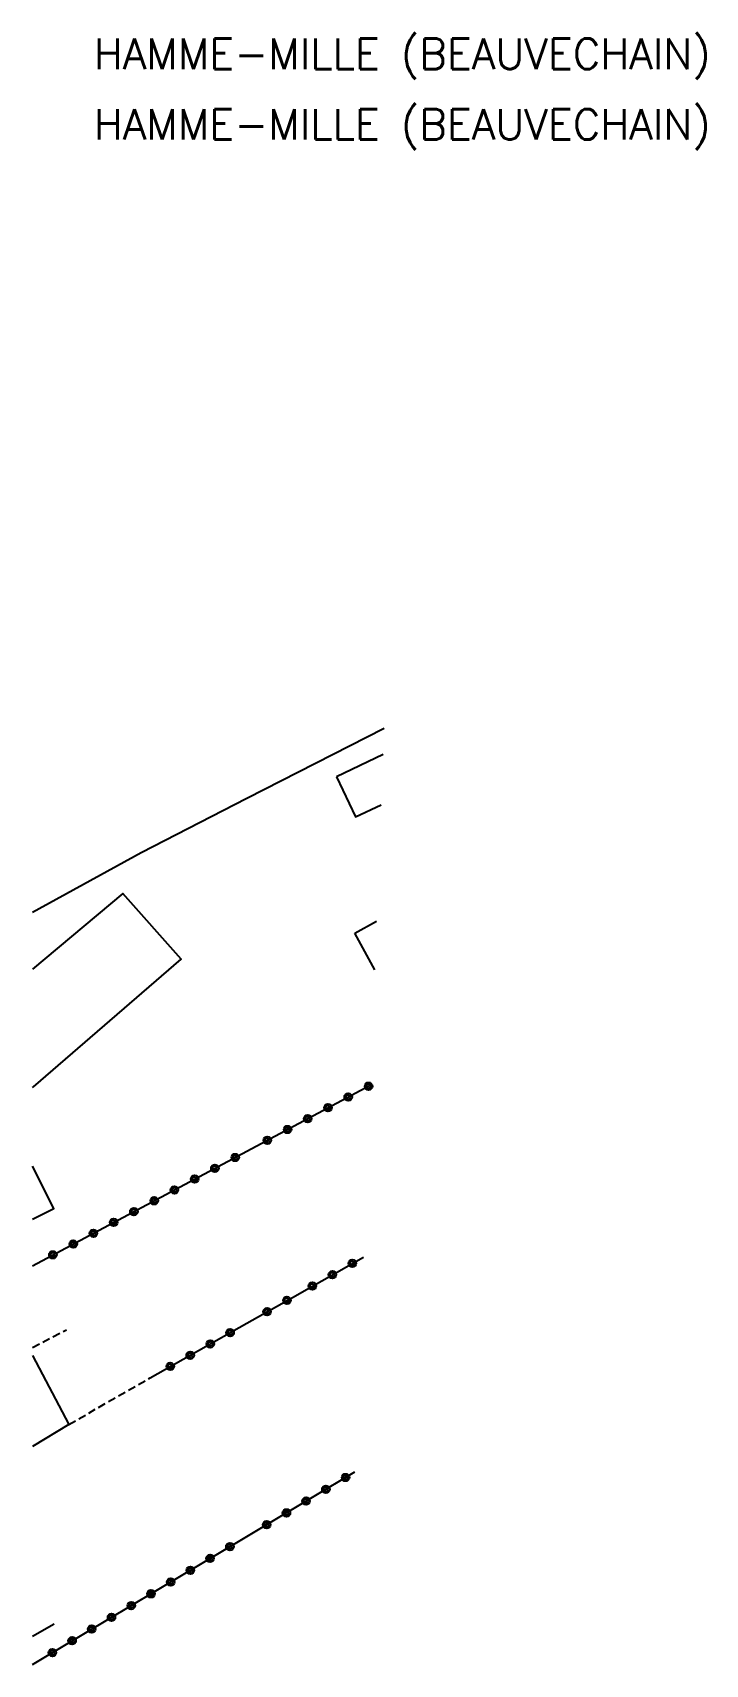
# Model space of a CAD drawing. Header units: millimetres. Extents: x 174998 to 176001, y 162000 to 163001.
# Drawn here: x 175000 to 175043.9, y 162647 to 162753.6 of the extents above; entities that cross this region are included whole.
import ezdxf
from ezdxf.enums import TextEntityAlignment as Align

# ---------------------------------------------------------------- set-up
doc = ezdxf.new("R2010")
doc.units = ezdxf.units.MM
doc.linetypes.add('DASHED', pattern=[0.75, 0.5, -0.25])
doc.layers.get('0').update_dxf_attribs({"linetype": 'CONTINUOUS'})
for name, color, linetype in [('W0017', 7, 'CONTINUOUS'), ('W0101', 7, 'CONTINUOUS'), ('W0104', 1, 'CONTINUOUS'), ('W0112', 1, 'DASHED'), ('W0323', 7, 'CONTINUOUS'), ('W0330', 7, 'CONTINUOUS'), ('W0515', 5, 'CONTINUOUS'), ('W0980', 7, 'CONTINUOUS')]:
    doc.layers.add(name, color=color, linetype=linetype)
doc.styles.get("Standard").update_dxf_attribs({"font": 'romans.shx', "width": 0.85})

# ---------------------------------------------------------------- blocks, each defined once
blk = doc.blocks.new('t323o')
at = {"color": 0, "linetype": 'Continuous'}
for radius in [0.25, 0.15]:
    blk.add_circle((0, 0), radius, dxfattribs=at)

msp = doc.modelspace()

# ---------------------------------------------------------------- linework, layer by layer
at = {"layer": 'W0017'}
msp.add_lwpolyline([(175000, 162648.86), (175001.41, 162649.67)], dxfattribs=at)
at = {"layer": 'W0101'}
for points in [[(175000, 162684.72), (175000.06, 162684.76), (175009.71, 162693.1), (175005.88, 162697.39), (175000, 162692.45)], [(175000, 162676.1), (175001.39, 162676.81), (175000, 162679.57)]]:
    msp.add_lwpolyline(points, dxfattribs=at)
at = {"layer": 'W0104'}
for points in [[(175022.89, 162706.47), (175019.84, 162705.01)], [(175019.84, 162705.01), (175021.09, 162702.4), (175022.76, 162703.19)], [(175000, 162667.21), (175002.36, 162662.69), (175000, 162661.25)]]:
    msp.add_lwpolyline(points, dxfattribs=at)
at = {"layer": 'W0112'}
for points in [[(175000, 162667.72), (175002.21, 162668.89)], [(175002.36, 162662.69), (175007.68, 162665.75)]]:
    msp.add_lwpolyline(points, dxfattribs=at)
at = {"layer": 'W0323'}
for points in [[(175014, 162680.56), (175022.04, 162684.86)], [(175000, 162673.07), (175014, 162680.56)], [(175016.97, 162671), (175021.6, 162673.62)], [(175014, 162669.32), (175016.97, 162671)], [(175007.68, 162665.75), (175014, 162669.32)], [(175014, 162655.38), (175015.52, 162656.29), (175021.05, 162659.59)], [(175000, 162647.02), (175000.42, 162647.27), (175014, 162655.38)]]:
    msp.add_lwpolyline(points, dxfattribs=at)
at = {"layer": 'W0330'}
for points in [[(175014, 162703.61), (175022.96, 162708.19)], [(175000, 162696.18), (175007.08, 162700.08), (175014, 162703.61)]]:
    msp.add_lwpolyline(points, dxfattribs=at)
at = {"layer": 'W0515'}
for points in [[(175021.04, 162694.81), (175022.46, 162695.58)], [(175022.34, 162692.4), (175021.04, 162694.81)]]:
    msp.add_lwpolyline(points, dxfattribs=at)

# ---------------------------------------------------------------- block references
at = {"layer": 'W0323'}
for p, rotation in [((175021.94, 162684.8), 28.14358928120699), ((175019.29, 162683.39), 28.14358928120699), ((175020.61, 162684.09), 28.14358928120699), ((175017.97, 162682.68), 28.14358928120699), ((175015.32, 162681.26), 28.14358928120699), ((175016.65, 162681.97), 28.14358928120699), ((175013.23, 162680.14), 28.14358928108501), ((175011.9, 162679.44), 28.14358928108501), ((175009.26, 162678.02), 28.14358928108501), ((175010.58, 162678.73), 28.14358928108501), ((175007.94, 162677.31), 28.14358928108501), ((175005.29, 162675.9), 28.14358928108501), ((175006.61, 162676.61), 28.14358928108501), ((175003.97, 162675.19), 28.14358928108501), ((175001.32, 162673.78), 28.14358928108501), ((175002.65, 162674.48), 28.14358928108501), ((175020.88, 162673.22), 29.49368227327069), ((175018.27, 162671.74), 29.49368227327069), ((175019.58, 162672.48), 29.49368227327069), ((175016.61, 162670.8), 29.49368227345747), ((175015.31, 162670.06), 29.49368227345747), ((175012.9, 162668.7), 29.49368227316771), ((175010.29, 162667.22), 29.49368227316771), ((175011.6, 162667.96), 29.49368227316771), ((175008.99, 162666.49), 29.49368227316771), ((175020.44, 162659.23), 30.86197898662697), ((175017.86, 162657.69), 30.86197898662697), ((175019.15, 162658.46), 30.86197898662697), ((175016.58, 162656.92), 30.86197898662697), ((175015.29, 162656.15), 30.84650977299819), ((175012.88, 162654.71), 30.84650977311492), ((175011.59, 162653.94), 30.84650977311492), ((175009.02, 162652.4), 30.84650977311492), ((175010.3, 162653.17), 30.84650977311492), ((175007.73, 162651.63), 30.84650977311492), ((175005.15, 162650.09), 30.84650977311492), ((175006.44, 162650.86), 30.84650977311492), ((175003.86, 162649.33), 30.84650977311492), ((175002.58, 162648.56), 30.84650977311492), ((175001.29, 162647.79), 30.84650977311492)]:
    msp.add_blockref('t323o', p, dxfattribs=dict(at, rotation=rotation))

# ---------------------------------------------------------------- texts
at = {"layer": 'W0980'}
for p in [(175024.14, 162752.12), (175024.14, 162747.51)]:
    msp.add_text('HAMME-MILLE (BEAUVECHAIN)', height=2, dxfattribs=at).set_placement(p, align=Align.MIDDLE)

doc.saveas('drawing.dxf')
